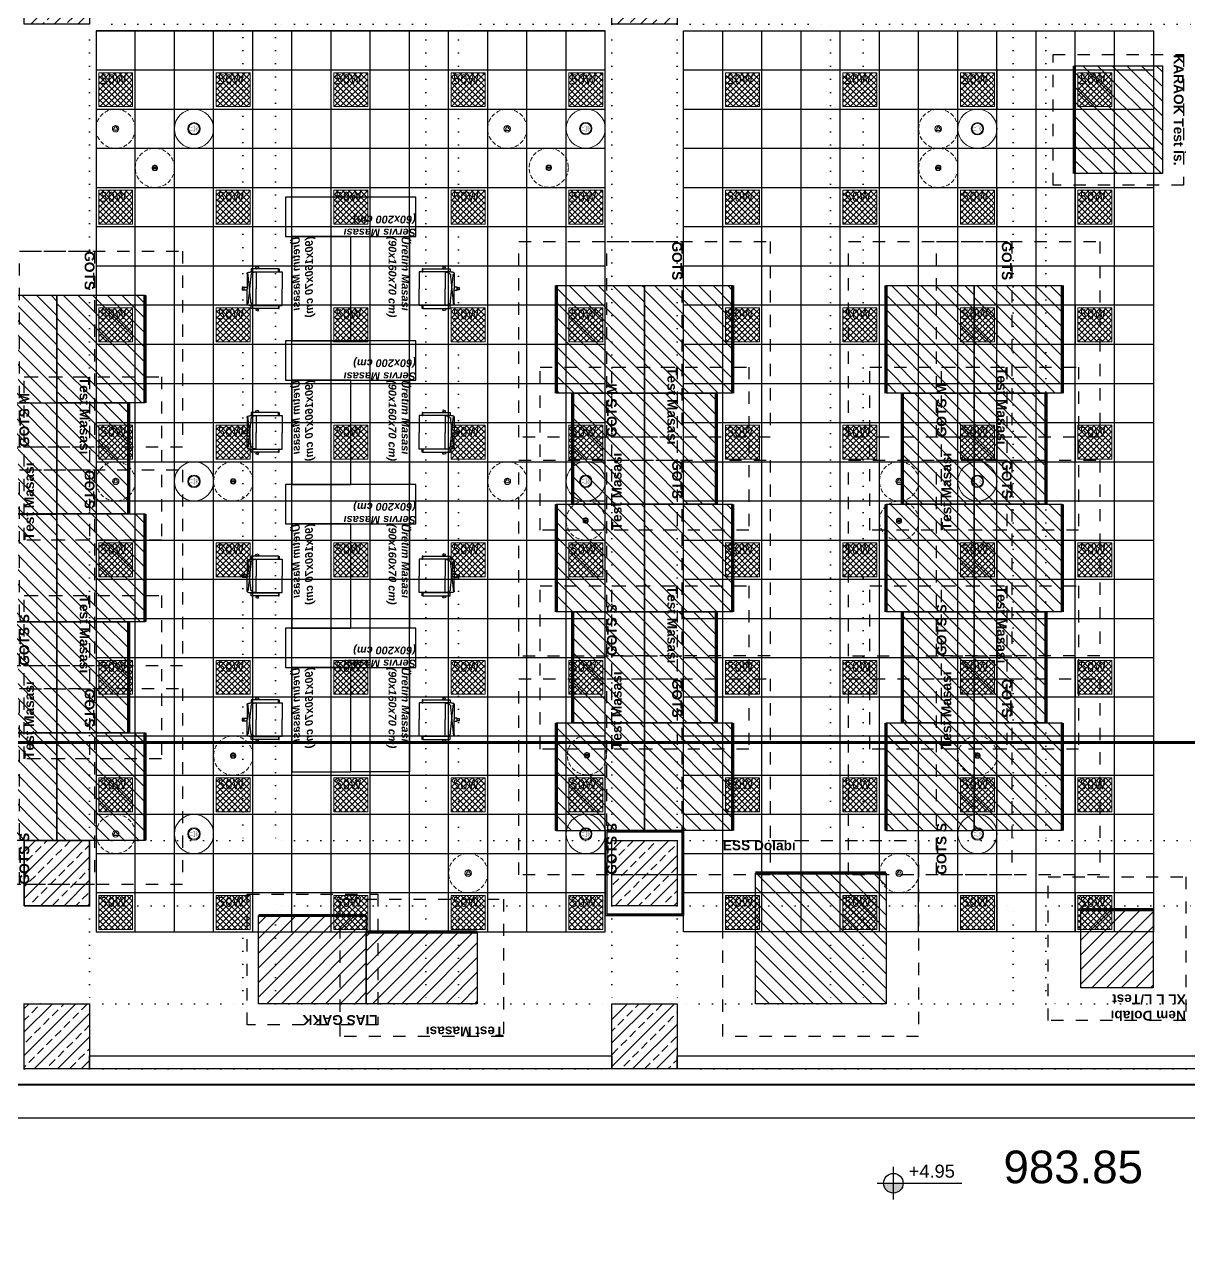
# Model space of a CAD drawing. Header units: centimetres. Extents: x 405564 to 502064, y 46284 to 60634.
# Drawn here: x 459350 to 461134, y 51576 to 53433 of the extents above; entities that cross this region are included whole.
import ezdxf
from ezdxf import colors
from ezdxf.entities.mleader import LeaderData, LeaderLine
from ezdxf.enums import TextEntityAlignment as Align
from ezdxf.math import Vec2, Vec3
from ezdxf.xclip import XClip

# ---------------------------------------------------------------- set-up
doc = ezdxf.new("R2010")
doc.units = ezdxf.units.CM
doc.header["$XCLIPFRAME"] = 0
for name, pattern in [('3+1_3b$0$DASHED', [0.25, 0.125, -0.125]), ('ACAD_ISO07W100', [3, 0, -3]), ('BORDER', [1.75, 0.5, -0.25, 0.5, -0.25, 0, -0.25]), ('DASHDOT', [25.4, 12.7, -6.35, 0, -6.35]), ('DOT', [0.25, 0, -0.25]), ('HIDDEN', [9.525, 6.35, -3.175])]:
    doc.linetypes.add(name, pattern=pattern)
doc.layers.get('0').update_dxf_attribs({"color": 8, "lineweight": 9})
for name, color, linetype, lineweight in [('---___EB_draft00_parselsiniri', 8, 'BORDER', 9), ('0-KRCN-AYDINLATMA-130426', 8, 'Continuous', 9), ('0-KRCN-MİMARİ-220526', 8, 'Continuous', 9), ('OL_Ic', 8, 'Continuous', 9)]:
    doc.layers.add(name, color=color, linetype=linetype, lineweight=lineweight)
for name, color, linetype in [('---___EB_draft03_cihazlar', 8, 'Continuous'), ('0-KRCN-ASMATAVAN-130426', 8, 'Continuous'), ('AS_DOS_TERAS_UST', 8, 'ACAD_ISO07W100'), ('AS_DUV', 8, 'Continuous'), ('AS_DUV_ALCIPAN_YANGINA-SUYA DAYANIMLI', 8, 'Continuous'), ('AS_DUV_CIMENTO ESASLI PANEL CEPHE KAPLAMASI', 8, 'Continuous'), ('AS_DUV_GAZBETON', 8, 'Continuous'), ('AS_PYZ_BINA', 8, 'Continuous'), ('AS_PYZ_YOL_ARAC', 8, 'Continuous'), ('AS_SMB_KOT', 8, 'Continuous'), ('AS_TA_BETONARME', 5, 'Continuous'), ('AS_TA_TARAMA', 8, 'Continuous'), ('AS_TEFR_MOB', 8, 'Continuous'), ('AS_YAZI', 8, 'Continuous')]:
    doc.layers.add(name, color=color, linetype=linetype)
doc.styles.add('2', font='arial.ttf', dxfattribs={"width": 0.9, "height": 200})
doc.styles.add('_yazı-50', font='arial.ttf')
doc.styles.add('Ince_ITL', font='swissli.ttf')
doc.styles.add('Kalin02', font='arialbd.ttf')
doc.styles.add('Normal_ITL', font='swissi.ttf')
doc.styles.add('TAHOMA', font='tahoma.ttf')
pattern_1 = [(225, (17560.68, -7819.299), (17.96051, -17.96051), []), (225, (17542.72, -7819.299), (17.96051, -17.96051), [12.7, -6.35])]

# ---------------------------------------------------------------- blocks, each defined once
blk = doc.blocks.new('ABB 6131-21-24-500')
at = {"layer": '0-KRCN-AYDINLATMA-130426'}
for p, q in [((-4, -1), (-4, 1)), ((3.2, 1), (-3.2, 1)), ((-3.2, -0.8), (-3.2, 0.8)), ((-1, 4), (1, 4)), ((-1, -0.9), (-1, 1)), ((-0.8, 3.2), (0.8, 3.2)), ((1, -0.9), (1, 1)), ((3.2, 0.8), (3.2, -0.8)), ((4, 1), (4, -1)), ((3.2, -0.9), (-3.2, -0.9)), ((1, -4), (-1, -4)), ((0.8, -3.2), (-0.8, -3.2))]:
    blk.add_line(p, q, dxfattribs=at)
at = {"layer": '0-KRCN-AYDINLATMA-130426', "linetype": 'HIDDEN'}
blk.add_circle((0, 0), 30, dxfattribs=at)
at = {"layer": '0-KRCN-AYDINLATMA-130426'}
for centre, radius in [((-0.5, 0), 0.0887), ((0, 0), 0.16), ((0.5, 0), 0.0887)]:
    blk.add_circle(centre, radius, dxfattribs=at)
for centre, radius, start, end in [((-1, 1), 3, 90, 180), ((-0.8, 0.8), 2.4, 90, 180), ((0.8, 0.8), 2.4, 0, 90), ((1, 1), 3, 0, 90), ((-1, -1), 3, 180, 270), ((-0.8, -0.8), 2.4, 180, 270), ((0.8, -0.8), 2.4, 270, 0), ((1, -1), 3, 270, 0)]:
    blk.add_arc(centre, radius, start, end, dxfattribs=at)
blk = doc.blocks.new('ABB 6131-31-24-500')
at = {"layer": '0-KRCN-AYDINLATMA-130426'}
for p, q in [((-4, -1), (-4, 1)), ((3.2, 1), (-3.2, 1)), ((-3.2, -0.8), (-3.2, 0.8)), ((-1, 4), (1, 4)), ((-1, -0.9), (-1, 1)), ((-0.8, 3.2), (0.8, 3.2)), ((1, -0.9), (1, 1)), ((3.2, 0.8), (3.2, -0.8)), ((4, 1), (4, -1)), ((3.2, -0.9), (-3.2, -0.9)), ((1, -4), (-1, -4)), ((0.8, -3.2), (-0.8, -3.2))]:
    blk.add_line(p, q, dxfattribs=at)
at = {"layer": '0-KRCN-AYDINLATMA-130426', "linetype": 'HIDDEN'}
blk.add_circle((0, 0), 30, dxfattribs=at)
at = {"layer": '0-KRCN-AYDINLATMA-130426'}
for centre, radius in [((-0.5, 0), 0.089), ((0, 0), 0.16), ((0.5, 0), 0.089)]:
    blk.add_circle(centre, radius, dxfattribs=at)
for centre, radius, start, end in [((-1, 1), 3.01, 90, 180), ((-0.8, 0.8), 2.41, 90, 180), ((0.8, 0.8), 2.41, 0, 90), ((1, 1), 3.01, 0, 90), ((-1, -1), 3.01, 180, 270), ((-0.8, -0.8), 2.41, 180, 270), ((0.8, -0.8), 2.41, 270, 0), ((1, -1), 3.01, 270, 0)]:
    blk.add_arc(centre, radius, start, end, dxfattribs=at)
blk = doc.blocks.new('AST-OD-KD')
at = {"layer": '0-KRCN-AYDINLATMA-130426'}
for p, q in [((0, 5), (-4.3, -2.5)), ((4.3, -2.5), (0, 5)), ((4.3, -2.5), (-4.3, -2.5))]:
    blk.add_line(p, q, dxfattribs=at)
at = {"layer": '0-KRCN-AYDINLATMA-130426', "linetype": 'HIDDEN'}
blk.add_circle((0, 0), 30, dxfattribs=at)
at = {"layer": '0-KRCN-AYDINLATMA-130426'}
blk.add_circle((0, 0), 5, dxfattribs=at)
at = {"layer": '0-KRCN-AYDINLATMA-130426', "style": '2'}
blk.add_text('D', height=3.36, dxfattribs=at).set_placement((0, 0), align=Align.MIDDLE_CENTER)
blk = doc.blocks.new('ASMA TAVA TİPİ HOPARLÖR')
at = {"layer": '0-KRCN-AYDINLATMA-130426', "const_width": 0.317}
blk.add_lwpolyline([(0.3, -4.4, 0.598176), (1.3, -3.9), (1.3, 3.9, 0.598176), (0.3, 4.4), (-2.7, 2.4, -0.147433), (-3, 2.3), (-5.1, 2.3, 0.414214), (-5.7, 1.7), (-5.7, -1.7, 0.414214), (-5.1, -2.3), (-3, -2.3, -0.147433), (-2.7, -2.4)], format="xyb", close=True, dxfattribs=at)
for points in [[(2.4, 1.3, -0.601398), (2.4, -1.3)], [(2.8, 2.5, -0.658812), (2.8, -2.5)], [(3.2, 3.7, -0.680488), (3.2, -3.7)]]:
    blk.add_lwpolyline(points, format="xyb", dxfattribs=at)
at = {"layer": '0-KRCN-AYDINLATMA-130426'}
blk.add_circle((0, 0), 30, dxfattribs=at)
at = {"layer": '0-KRCN-AYDINLATMA-130426', "ltscale": 0.1}
for radius in [9.5, 8.23]:
    blk.add_circle((0, 0), radius, dxfattribs=at)
blk = doc.blocks.new('50W 60x60 cm  SIVA ALTI LED ARMATÜR')
at = {"layer": '0-KRCN-AYDINLATMA-130426'}
h = blk.add_hatch(dxfattribs=at)
h.set_pattern_fill('ANSI37', color=256, scale=0.2)
h.paths.add_polyline_path([(-2.6, 2.59), (2.6, 2.59), (2.6, -2.61), (-2.6, -2.61)])
for points in [[(-3, 2.99), (3, 2.99), (3, -3.01), (-3, -3.01)], [(-2.6, 2.59), (2.6, 2.59), (2.6, -2.61), (-2.6, -2.61)]]:
    blk.add_lwpolyline(points, close=True, dxfattribs=at)
at = {"layer": '0-KRCN-AYDINLATMA-130426', "insert": (-2.35, 2.34), "char_height": 1.5, "attachment_point": 1, "style": 'TAHOMA'}
blk.add_mtext_dynamic_manual_height_columns('{\\fTahoma|b0|i0|c162|p34;50W}', width=1.5, gutter_width=1.25, heights=[0], dxfattribs=at)
blk = doc.blocks.new('G$C27E741DA')
at = {"layer": '0-KRCN-AYDINLATMA-130426', "xscale": 10, "yscale": 10, "zscale": 10}
for p in [(21425.7, 6198.5), (21605.7, 6198.5), (21785.7, 6198.5), (21965.7, 6198.5), (22145.7, 6198.5), (22385.7, 6198.5), (22565.7, 6198.5), (22745.7, 6198.5), (22925.7, 6198.5), (21425.7, 6018.5), (21605.7, 6018.5), (21785.7, 6018.5), (21965.7, 6018.5), (22145.7, 6018.5), (22385.7, 6018.5), (22565.7, 6018.5), (22745.7, 6018.5), (22925.7, 6018.5), (21425.7, 5838.5), (21605.7, 5838.5), (21785.7, 5838.5), (21965.7, 5838.5), (22145.7, 5838.5), (22385.7, 5838.5), (22565.7, 5838.5), (22745.7, 5838.5), (22925.7, 5838.5), (21425.7, 5658.5), (21605.7, 5658.5), (21785.7, 5658.5), (21965.7, 5658.5), (22145.7, 5658.5), (22385.7, 5658.5), (22565.7, 5658.5), (22745.7, 5658.5), (22925.7, 5658.5), (21425.7, 5478.5), (21605.7, 5478.5), (21785.7, 5478.5), (21965.7, 5478.5), (22145.7, 5478.5), (22385.7, 5478.5), (22565.7, 5478.5), (22745.7, 5478.5), (22925.7, 5478.5), (21425.7, 5298.5), (21605.7, 5298.5), (21785.7, 5298.5), (21965.7, 5298.5), (22145.7, 5298.5), (22385.7, 5298.5), (22565.7, 5298.5), (22745.7, 5298.5), (22925.7, 5298.5), (21425.7, 5118.5), (21605.7, 5118.5), (21785.7, 5118.5), (21965.7, 5118.5), (22145.7, 5118.5), (22385.7, 5118.5), (22565.7, 5118.5), (22745.7, 5118.5), (22925.7, 5118.5), (21425.7, 4938.5), (21605.7, 4938.5), (21785.7, 4938.5), (21965.7, 4938.5), (22145.7, 4938.5), (22385.7, 4938.5), (22565.7, 4938.5), (22745.7, 4938.5), (22925.7, 4938.5)]:
    blk.add_blockref('50W 60x60 cm  SIVA ALTI LED ARMATÜR', p, dxfattribs=at)
at = {"layer": '0-KRCN-AYDINLATMA-130426'}
for name, p in [('AST-OD-KD', (21425.6, 6138.6)), ('ASMA TAVA TİPİ HOPARLÖR', (21545.7, 6138.5)), ('AST-OD-KD', (22025.5, 6138.5)), ('ASMA TAVA TİPİ HOPARLÖR', (22145.7, 6138.8)), ('AST-OD-KD', (22685.7, 6138.5)), ('ASMA TAVA TİPİ HOPARLÖR', (22745.7, 6138.5)), ('ABB 6131-31-24-500', (21485.7, 6078.5)), ('ABB 6131-31-24-500', (22089.1, 6078.8)), ('ABB 6131-31-24-500', (22685.7, 6078.5)), ('AST-OD-KD', (21425.7, 5598.5)), ('ASMA TAVA TİPİ HOPARLÖR', (21545.7, 5598.5)), ('ABB 6131-21-24-500', (21605.7, 5598.5)), ('AST-OD-KD', (22025.7, 5598.5)), ('ASMA TAVA TİPİ HOPARLÖR', (22145.7, 5598.5)), ('AST-OD-KD', (22625.7, 5598.5)), ('ASMA TAVA TİPİ HOPARLÖR', (22745.7, 5598.5)), ('ABB 6131-21-24-500', (22145.7, 5538.5)), ('ABB 6131-21-24-500', (22625.6, 5538.1)), ('ABB 6131-21-24-500', (21605.7, 5178.5)), ('ABB 6131-21-24-500', (22147.5, 5179.1)), ('ABB 6131-21-24-500', (22745.7, 5178.5)), ('AST-OD-KD', (21425.7, 5058.5)), ('ASMA TAVA TİPİ HOPARLÖR', (21545.7, 5058.5)), ('ASMA TAVA TİPİ HOPARLÖR', (22145.7, 5058.5)), ('ASMA TAVA TİPİ HOPARLÖR', (22745.7, 5058.5)), ('AST-OD-KD', (21965.7, 4998.5)), ('AST-OD-KD', (22625.7, 4998.5))]:
    blk.add_blockref(name, p, dxfattribs=at)
blk = doc.blocks.new('KARAOKTESTİS.')
at = {"layer": '---___EB_draft03_cihazlar'}
h = blk.add_hatch(dxfattribs=at)
h.set_pattern_fill('ANSI31', color=1, scale=5)
h.set_pattern_definition([(45, (1710.142, 0), (-11.22532015, 11.22532015), [])])
h.paths.add_polyline_path([(276530.4, -40891), (276695.4, -40891), (276695.4, -41026), (276530.4, -41026)])
at = {"layer": '---___EB_draft03_cihazlar', "color": 1, "linetype": '3+1_3b$0$DASHED', "ltscale": 150}
blk.add_lwpolyline([(276512.9, -40858.5), (276712.9, -40858.5), (276712.9, -41058.5), (276512.9, -41058.5), (276512.9, -40858.5)], dxfattribs=at)
at = {"layer": '---___EB_draft03_cihazlar', "color": 1}
blk.add_lwpolyline([(276530.4, -40891), (276695.4, -40891), (276695.4, -41026), (276530.4, -41026), (276530.4, -40891)], dxfattribs=at)
at = {"layer": '---___EB_draft03_cihazlar', "color": 1, "const_width": 5}
blk.add_lwpolyline([(276530.4, -41026), (276695.4, -41026)], dxfattribs=at)
at = {"layer": '---___EB_draft03_cihazlar', "insert": (276512.9, -40858.5), "char_height": 15, "attachment_point": 1, "style": 'Kalin02'}
blk.add_mtext_dynamic_manual_height_columns('KARAOK Test İs.', width=590.732, gutter_width=750, heights=[137.1], dxfattribs=at)
blk = doc.blocks.new('LIASGAKK')
at = {"layer": '---___EB_draft03_cihazlar'}
h = blk.add_hatch(dxfattribs=at)
h.set_pattern_fill('ANSI31', color=1, scale=5)
h.set_pattern_definition([(45, (902.82, 0), (-11.22532015, 11.22532015), [])])
h.paths.add_polyline_path([(275723, -40891), (275888, -40891), (275888, -41026), (275723, -41026)])
at = {"layer": '---___EB_draft03_cihazlar', "color": 1, "linetype": '3+1_3b$0$DASHED', "ltscale": 150}
blk.add_lwpolyline([(275705.5, -40858.5), (275905.5, -40858.5), (275905.5, -41058.5), (275705.5, -41058.5), (275705.5, -40858.5)], dxfattribs=at)
at = {"layer": '---___EB_draft03_cihazlar', "color": 1}
blk.add_lwpolyline([(275723, -40891), (275888, -40891), (275888, -41026), (275723, -41026), (275723, -40891)], dxfattribs=at)
at = {"layer": '---___EB_draft03_cihazlar', "color": 1, "const_width": 5}
blk.add_lwpolyline([(275723, -41026), (275888, -41026)], dxfattribs=at)
at = {"layer": '---___EB_draft03_cihazlar', "insert": (275705.5, -40858.5), "char_height": 15, "attachment_point": 1, "style": 'Kalin02'}
blk.add_mtext_dynamic_manual_height_columns('LIAS GAKK', width=590.732, gutter_width=750, heights=[137.1], dxfattribs=at)
blk = doc.blocks.new('Nem dolabı XL L L_Test')
at = {"layer": '---___EB_draft03_cihazlar'}
h = blk.add_hatch(dxfattribs=at)
h.set_pattern_fill('ANSI31', color=1, scale=5)
h.paths.add_polyline_path([(274824.2, -41340.1), (274935.2, -41340.1), (274935.2, -41460.1), (274824.2, -41460.1)])
at = {"layer": '---___EB_draft03_cihazlar', "color": 1, "linetype": '3+1_3b$0$DASHED', "ltscale": 150}
blk.add_lwpolyline([(274774.2, -41290.1), (274985.2, -41290.1), (274985.2, -41510.1), (274774.2, -41510.1), (274774.2, -41290.1)], dxfattribs=at)
at = {"layer": '---___EB_draft03_cihazlar', "color": 1}
blk.add_lwpolyline([(274824.2, -41340.1), (274935.2, -41340.1), (274935.2, -41460.1), (274824.2, -41460.1), (274824.2, -41340.1)], dxfattribs=at)
at = {"layer": '---___EB_draft03_cihazlar', "color": 1, "const_width": 5}
blk.add_lwpolyline([(274824.2, -41460.1), (274935.2, -41460.1)], dxfattribs=at)
at = {"layer": '---___EB_draft03_cihazlar', "insert": (274774.2, -41290.1), "char_height": 15, "attachment_point": 1, "style": 'Kalin02'}
blk.add_mtext_dynamic_manual_height_columns('Nem Dolabı \\PXL L L/Test', width=590.732, gutter_width=750, heights=[137.1], dxfattribs=at)
blk = doc.blocks.new('testmasası')
at = {"layer": '---___EB_draft03_cihazlar'}
h = blk.add_hatch(dxfattribs=at)
h.set_pattern_fill('ANSI31', color=1, scale=5)
h.paths.add_polyline_path([(276660.7, -41580.2), (276660.7, -41470.2), (276830.7, -41470.2), (276830.7, -41580.2)])
at = {"layer": '---___EB_draft03_cihazlar', "color": 1, "linetype": '3+1_3b$0$DASHED', "ltscale": 150}
blk.add_lwpolyline([(276620.7, -41420.2), (276870.7, -41420.2), (276870.7, -41630.2), (276620.7, -41630.2), (276620.7, -41420.2)], dxfattribs=at)
at = {"layer": '---___EB_draft03_cihazlar', "color": 1}
blk.add_lwpolyline([(276660.7, -41580.2), (276660.7, -41470.2), (276830.7, -41470.2), (276830.7, -41580.2), (276660.7, -41580.2)], dxfattribs=at)
at = {"layer": '---___EB_draft03_cihazlar', "color": 1, "const_width": 5}
blk.add_lwpolyline([(276660.7, -41580.2), (276830.7, -41580.2)], dxfattribs=at)
at = {"layer": '---___EB_draft03_cihazlar', "insert": (276620.7, -41420.2), "char_height": 15, "attachment_point": 1, "style": 'Kalin02'}
blk.add_mtext_dynamic_manual_height_columns('Test Masası', width=590.732, gutter_width=750, heights=[137.1], dxfattribs=at)
blk = doc.blocks.new('GOTS S')
at = {"layer": '---___EB_draft03_cihazlar'}
h = blk.add_hatch(dxfattribs=at)
h.set_pattern_fill('ANSI31', color=1, scale=5)
h.set_pattern_definition([(45, (2191.26, 0), (-11.22532015, 11.22532015), [])])
h.paths.add_polyline_path([(277011.5, -40891), (277176.5, -40891), (277176.5, -41026), (277011.5, -41026)])
at = {"layer": '---___EB_draft03_cihazlar', "color": 1, "linetype": '3+1_3b$0$DASHED', "ltscale": 150}
blk.add_lwpolyline([(276944, -40833.5), (277244, -40833.5), (277244, -41083.5), (276944, -41083.5), (276944, -40833.5)], dxfattribs=at)
at = {"layer": '---___EB_draft03_cihazlar', "color": 1}
blk.add_lwpolyline([(277011.5, -40891), (277176.5, -40891), (277176.5, -41026), (277011.5, -41026), (277011.5, -40891)], dxfattribs=at)
at = {"layer": '---___EB_draft03_cihazlar', "color": 1, "const_width": 5}
blk.add_lwpolyline([(277011.5, -41026), (277176.5, -41026)], dxfattribs=at)
at = {"layer": '---___EB_draft03_cihazlar', "insert": (276944, -40833.5), "char_height": 15, "attachment_point": 1, "style": 'Kalin02'}
blk.add_mtext_dynamic_manual_height_columns('GOTS S', width=590.732, gutter_width=750, heights=[137.1], dxfattribs=at)
blk = doc.blocks.new('GOTS_')
at = {"layer": '---___EB_draft03_cihazlar'}
h = blk.add_hatch(dxfattribs=at)
h.set_pattern_fill('ANSI31', color=1, scale=5)
h.set_pattern_definition([(45, (2609.235, 0), (-11.22532015, 11.22532015), [])])
h.paths.add_polyline_path([(277429.5, -40891), (277594.5, -40891), (277594.5, -41026), (277429.5, -41026)])
at = {"layer": '---___EB_draft03_cihazlar', "color": 1, "linetype": '3+1_3b$0$DASHED', "ltscale": 150}
blk.add_lwpolyline([(277362, -40833.5), (277662, -40833.5), (277662, -41083.5), (277362, -41083.5), (277362, -40833.5)], dxfattribs=at)
at = {"layer": '---___EB_draft03_cihazlar', "color": 1}
blk.add_lwpolyline([(277429.5, -40891), (277594.5, -40891), (277594.5, -41026), (277429.5, -41026), (277429.5, -40891)], dxfattribs=at)
at = {"layer": '---___EB_draft03_cihazlar', "color": 1, "const_width": 5}
blk.add_lwpolyline([(277429.5, -41026), (277594.5, -41026)], dxfattribs=at)
at = {"layer": '---___EB_draft03_cihazlar', "insert": (277362, -40833.5), "char_height": 15, "attachment_point": 1, "style": 'Kalin02'}
blk.add_mtext_dynamic_manual_height_columns('GOTS', width=590.732, gutter_width=750, heights=[137.1], dxfattribs=at)
blk = doc.blocks.new('GOTS M')
at = {"layer": '---___EB_draft03_cihazlar'}
h = blk.add_hatch(dxfattribs=at)
h.set_pattern_fill('ANSI31', color=1, scale=5)
h.set_pattern_definition([(45, (2977.11, 0), (-11.22532015, 11.22532015), [])])
h.paths.add_polyline_path([(277797.3, -40891), (277962.3, -40891), (277962.3, -41026), (277797.3, -41026)])
at = {"layer": '---___EB_draft03_cihazlar', "color": 1, "linetype": '3+1_3b$0$DASHED', "ltscale": 150}
blk.add_lwpolyline([(277729.8, -40833.5), (278029.8, -40833.5), (278029.8, -41083.5), (277729.8, -41083.5), (277729.8, -40833.5)], dxfattribs=at)
at = {"layer": '---___EB_draft03_cihazlar', "color": 1}
blk.add_lwpolyline([(277797.3, -40891), (277962.3, -40891), (277962.3, -41026), (277797.3, -41026), (277797.3, -40891)], dxfattribs=at)
at = {"layer": '---___EB_draft03_cihazlar', "color": 1, "const_width": 5}
blk.add_lwpolyline([(277797.3, -41026), (277962.3, -41026)], dxfattribs=at)
at = {"layer": '---___EB_draft03_cihazlar', "insert": (277729.8, -40833.5), "char_height": 15, "attachment_point": 1, "style": 'Kalin02'}
blk.add_mtext_dynamic_manual_height_columns('GOTS M', width=590.732, gutter_width=750, heights=[137.1], dxfattribs=at)
blk = doc.blocks.new('sandalye_')
at = {"layer": 'AS_TEFR_MOB', "linetype": 'ByBlock', "ltscale": 25}
for points in [[(260007.8, -40559.4), (260002.8, -40559.4), (260002.8, -40517.4), (260007.8, -40517.4)], [(260059, -40559.4), (260063.9, -40559.4), (260063.9, -40517.4), (260059, -40517.4)]]:
    blk.add_lwpolyline(points, close=True, dxfattribs=at)
for points in [[(260033.4, -40514.8, -0.048176), (260031.6, -40514.8, -0.000623), (260029.1, -40514.6, -0.003131), (260022.4, -40513.8, 0.007334), (260011.4, -40512.7, -0.309457), (260010.5, -40511.9, 0.002444), (260010.4, -40511.5, 0.476314), (260010.2, -40511.4, 0.375136), (260009, -40511.6, 0.082453), (260008.7, -40512.2, 0.046929), (260008.2, -40513.8, 0.002381), (260007.9, -40515.3, 0.007794), (260007.8, -40516.4), (260007.8, -40524.5, -0.011445), (260008.4, -40521.5, -0.082784), (260009.2, -40519.5, -0.150147), (260010.3, -40518.5, 0.242317), (260010.4, -40518.4, -0.036292), (260010.5, -40518, -0.114957), (260010.8, -40517.6, -0.16132), (260011.4, -40517.2, -0.020506), (260013.9, -40517, 0.024793), (260022.4, -40516.1, -0.030903), (260033.4, -40515.1, -1.030607)], [(260033.4, -40514.8, 0.048176), (260035.1, -40514.8, 0.000623), (260037.6, -40514.6, 0.003131), (260044.3, -40513.8, -0.007334), (260055.3, -40512.7, 0.309457), (260056.2, -40511.9, -0.002444), (260056.3, -40511.5, -0.476314), (260056.5, -40511.4, -0.375136), (260057.7, -40511.6, -0.082453), (260058, -40512.2, -0.046929), (260058.5, -40513.8, -0.002381), (260058.8, -40515.3, -0.007794), (260058.9, -40516.4), (260058.9, -40524.5, 0.011445), (260058.4, -40521.5, 0.082784), (260057.6, -40519.5, 0.150147), (260056.4, -40518.5, -0.242317), (260056.3, -40518.4, 0.036292), (260056.2, -40518, 0.114957), (260055.9, -40517.6, 0.16132), (260055.3, -40517.2, 0.020506), (260052.8, -40517, -0.024793), (260044.3, -40516.1, 0.030903), (260033.4, -40515.1, 1.030607)]]:
    blk.add_lwpolyline(points, format="xyb", dxfattribs=at)
for points in [[(260009.7, -40511.3), (260033.4, -40511.3)], [(260035.8, -40511.3), (260035.8, -40506.8), (260030.9, -40506.8), (260030.9, -40511.3)], [(260031.5, -40506.8), (260031.5, -40503.8), (260035.3, -40503.8), (260035.3, -40506.8)], [(260057, -40511.3), (260033.4, -40511.3)], [(260002.8, -40525.2), (260000.6, -40524.5), (259999.4, -40528.1), (260002.8, -40529.2)], [(260002.7, -40525.2), (260001.5, -40528.8)], [(260002.8, -40525.4), (260001.7, -40528.8)], [(260007.8, -40524.5), (260007.8, -40564.9), (260033.4, -40564.9)], [(260007.8, -40525.2), (260033.4, -40525.2)], [(260058.9, -40524.5), (260058.9, -40564.9), (260033.4, -40564.9)], [(260058.9, -40525.2), (260033.4, -40525.2)], [(260063.9, -40525.2), (260066.1, -40524.5), (260067.3, -40528.1), (260063.9, -40529.2)], [(260063.9, -40525.4), (260065.1, -40528.8)], [(260064.1, -40525.2), (260065.2, -40528.8)], [(260002.8, -40559.4), (260002.8, -40560.4), (260007.8, -40560.4), (260007.8, -40559.4)], [(260063.9, -40559.4), (260063.9, -40560.4), (260059, -40560.4), (260059, -40559.4)]]:
    blk.add_lwpolyline(points, dxfattribs=at)
blk = doc.blocks.new('Üretim Masası')
at = {"layer": 'AS_TEFR_MOB', "ltscale": 200}
blk.add_lwpolyline([(277436.4, -40309.1), (277596.4, -40309.1), (277596.4, -40399.1), (277436.4, -40399.1), (277436.4, -40309.1)], dxfattribs=at)
at = {"layer": 'AS_TEFR_MOB', "color": 1}
blk.add_blockref('sandalye_', (17483, 270.8), dxfattribs=at)
at = {"layer": 'AS_TEFR_MOB', "ltscale": 200, "insert": (277436.4, -40309.1), "char_height": 12, "attachment_point": 1, "style": 'Kalin02'}
blk.add_mtext_dynamic_manual_height_columns('{\\fSwis721 BT|b1|i1|c162|p34;Üretim Masası\\P(90x160x70 cm)}', width=590.732, gutter_width=750, heights=[137.1], dxfattribs=at)
blk = doc.blocks.new('servis masası60x200')
at = {"layer": 'AS_TEFR_MOB', "ltscale": 200}
blk.add_lwpolyline([(278099.5, -39156.7), (278299.5, -39156.7), (278299.5, -39096.7), (278099.5, -39096.7)], close=True, dxfattribs=at)
at = {"layer": 'AS_TEFR_MOB', "ltscale": 200, "insert": (278099.5, -39096.7), "char_height": 12, "attachment_point": 1, "style": 'Kalin02'}
blk.add_mtext_dynamic_manual_height_columns('{\\fSwis721 BT|b1|i1|c162|p34;Servis Masası\\P(60x200 cm)}', width=590.732, gutter_width=750, heights=[137.1], dxfattribs=at)
blk = doc.blocks.new('OPK-site-surrounding-R01')
at = {"layer": '---___EB_draft00_parselsiniri', "linetype": 'DASHDOT', "ltscale": 5, "const_width": 5, "flags": 128}
blk.add_lwpolyline([(-303.7, 52.5), (22545.3, 391.1), (23723.4, -711), (24047.6, -4450), (-299.9, -4450)], close=True, dxfattribs=at)
at = {"layer": 'AS_PYZ_YOL_ARAC'}
blk.add_lwpolyline([(22800, -3450), (22800, 430.1, 0.418558), (21785.2, 1430), (18554.6, 1382.1, 0.087007), (17706.4, 1220.4), (16627.8, 812, -0.090739), (15742.5, 650), (12082.5, 650, -0.076048), (11335, 764.3), (10161.2, 1132.1, 0.079773), (9376.7, 1246.2), (245.2, 1110.9, 0.409882), (-740, 111), (-740, -5306.6, 0.532608), (-326.8, -5584.4), (765.6, -5139.5, -0.096996), (1350.2, -5025), (22550, -5025, 0.414214), (22800, -4775), (22800, -3450)], format="xyb", dxfattribs=at)
blk = doc.blocks.new('kot01')
at = {"layer": 'AS_SMB_KOT'}
h = blk.add_hatch(color=8, dxfattribs=at)
edge = h.paths.add_edge_path()
edge.add_arc((0, 0), 0.3, 180, 360)
edge.add_line((0.3, 0), (-0.3, 0))
for p, q in [((0, -0.5), (0, 0.5)), ((-0.5, 0), (2.1, 0))]:
    blk.add_line(p, q, dxfattribs=at)
blk.add_circle((0, 0), 0.3, dxfattribs=at)
at = {"layer": 'AS_SMB_KOT', "style": '_yazı-50'}
for tag, p in [('INCE', (0.434, 0.1)), ('KABA', (0.434, -0.5))]:
    blk.add_attdef(tag, p, '', height=0.4, dxfattribs=at)
blk = doc.blocks.new('A$Ca63a641c')
at = {"layer": 'AS_PYZ_BINA'}
ml = blk.add_multileader_mtext('Standard', dxfattribs=at)
ml.set_content('EST boyalı panel çit ve panel çit kapı (AS 51.101)', color=256, style='Normal_ITL')
ml.set_leader_properties()
ml.build(insert=Vec2(0, 0))
ml.multileader.update_dxf_attribs({"dogleg_length": 0.379, "arrow_head_size": 17, "scale": 75})
ctx = ml.context
ctx.base_point, ctx.scale, ctx.char_height, ctx.arrow_head_size, ctx.landing_gap_size, ctx.plane_origin = Vec3(140.5, 464.3), 75, 20, 17, 14.2, Vec3(92.5, 620.1)
notes = []
notes.append((ctx, [(0, (1, 1, 0), (112.1, 464.3), (1, 0), 28.4, [(0, [(68.5, 410)], 0, [])])]))
ctx.mtext.insert, ctx.mtext.width, ctx.mtext.flow_direction = Vec3(154.7, 477.5), 604.563, 5
ml = blk.add_multileader_mtext('Standard', dxfattribs=at)
ml.set_content('{\\fSwis721 BT|b0|i0|c162|p34;Dilatasyon}', color=256, style='Normal_ITL')
ml.set_leader_properties()
ml.build(insert=Vec2(0, 0))
ml.multileader.update_dxf_attribs({"dogleg_length": 0.379, "arrow_head_size": 17, "scale": 75})
ctx = ml.context
ctx.base_point, ctx.scale, ctx.char_height, ctx.arrow_head_size, ctx.landing_gap_size, ctx.plane_origin = Vec3(461.2, 304.8), 75, 20, 17, 14.2, Vec3(548.8, 339.1)
notes.append((ctx, [(0, (1, 1, 0), (432.8, 304.8), (1, 0), 28.4, [(0, [(411.5, 361.3)], 0, [])])]))
ctx.mtext.insert, ctx.mtext.width, ctx.mtext.flow_direction = Vec3(475.4, 317.8), 129.38, 5
for ctx, leaders in notes:
    for number, flags, end, landing, length, lines in leaders:
        leader = LeaderData()
        leader.index, (leader.has_last_leader_line, leader.has_dogleg_vector, leader.attachment_direction) = number, flags
        leader.last_leader_point, leader.dogleg_vector, leader.dogleg_length = Vec3(end), Vec3(landing), length
        for number, points, colour, breaks in lines:
            line = LeaderLine()
            line.index, line.vertices, line.color, line.breaks = number, Vec3.list(points), colors.encode_raw_color(colour), breaks
            leader.lines.append(line)
        ctx.leaders.append(leader)
blk = doc.blocks.new('A$C85dec720')
at = {"layer": 'OL_Ic'}
blk.add_blockref('A$Ca63a641c', (5315.08, 5344.25, 28.4), dxfattribs=at)
blk = doc.blocks.new('A$C6A10300A')
at = {"layer": '---___EB_draft03_cihazlar'}
h = blk.add_hatch(dxfattribs=at)
h.set_pattern_fill('ANSI31', color=256, scale=5, angle=270)
h.set_pattern_definition([(315, (61265.667, 270228.384), (11.22532015, 11.22532015), [])])
h.paths.add_polyline_path([(22605.68, -8501.45), (22605.68, -8701.45), (22405.68, -8701.45), (22405.68, -8501.45)])
at = {"layer": 'AS_TA_TARAMA'}
h = blk.add_hatch(dxfattribs=at)
h.set_pattern_fill('ANSI33', color=256, scale=4, angle=180)
h.set_pattern_definition(pattern_1)
h.paths.add_polyline_path([(21285.68, -7101.45), (21385.68, -7101.45), (21385.68, -7201.45), (21285.68, -7201.45)], flags=17)
h = blk.add_hatch(dxfattribs=at)
h.set_pattern_fill('ANSI33', color=256, scale=4, angle=180)
h.set_pattern_definition(pattern_1)
h.paths.add_polyline_path([(22185.68, -7101.45), (22285.68, -7101.45), (22285.68, -7201.45), (22185.68, -7201.45)], flags=17)
h = blk.add_hatch(dxfattribs=at)
h.set_pattern_fill('ANSI33', color=256, scale=4, angle=180)
h.set_pattern_definition(pattern_1)
h.paths.add_polyline_path([(21285.68, -8451.45), (21385.68, -8451.45), (21385.68, -8551.45), (21285.68, -8551.45)], flags=17)
h = blk.add_hatch(dxfattribs=at)
h.set_pattern_fill('ANSI33', color=256, scale=4, angle=180)
h.set_pattern_definition(pattern_1)
h.paths.add_polyline_path([(22185.68, -8451.45), (22285.68, -8451.45), (22285.68, -8551.45), (22185.68, -8551.45)], flags=17)
h = blk.add_hatch(dxfattribs=at)
h.set_pattern_fill('ANSI33', color=256, scale=4, angle=180)
h.set_pattern_definition([(225, (14313.18, -8756.454), (17.96051, -17.96051), []), (225, (14295.22, -8756.454), (17.96051, -17.96051), [12.7, -6.35])])
h.paths.add_polyline_path([(21285.68, -8701.45), (21385.68, -8701.45), (21385.68, -8801.45), (21285.68, -8801.45)])
h = blk.add_hatch(dxfattribs=at)
h.set_pattern_fill('ANSI33', color=256, scale=4, angle=180)
h.set_pattern_definition([(225, (-115236.053, 63695.445), (17.9605122, -17.9605122), []), (225, (-115254.013, 63695.445), (17.9605122, -17.9605122), [12.7, -6.35])])
h.paths.add_polyline_path([(22185.68, -8701.45), (22285.68, -8701.45), (22285.68, -8801.45), (22185.68, -8801.45)])
at = {"layer": '---___EB_draft03_cihazlar', "linetype": '3+1_3b$0$DASHED', "ltscale": 150}
blk.add_lwpolyline([(22655.68, -8451.45), (22655.68, -8751.45), (22355.68, -8751.45), (22355.68, -8451.45), (22655.68, -8451.45)], dxfattribs=at)
at = {"layer": '---___EB_draft03_cihazlar', "const_width": 5}
blk.add_lwpolyline([(22605.68, -8501.45), (22405.68, -8501.45)], dxfattribs=at)
at = {"layer": '---___EB_draft03_cihazlar'}
blk.add_lwpolyline([(22605.68, -8501.45), (22605.68, -8701.45), (22405.68, -8701.45), (22405.68, -8501.45), (22605.68, -8501.45)], dxfattribs=at)
at = {"layer": 'AS_DOS_TERAS_UST', "linetype": 'DOT', "ltscale": 80}
for p, q in [((21620.68, -7201.45), (21385.68, -7201.45)), ((21385.68, -8451.45), (21385.68, -7201.45)), ((21620.68, -7201.45), (21620.68, -8451.45)), ((21900.68, -7201.45), (21670.68, -7201.45)), ((21670.68, -7201.45), (21670.68, -8451.45)), ((21900.68, -8451.45), (21900.68, -7201.45)), ((21950.68, -8451.45), (21950.68, -7201.45)), ((22185.68, -7201.45), (21950.68, -7201.45)), ((22185.68, -8451.45), (22185.68, -7201.45)), ((22285.68, -7201.45), (22520.68, -7201.45)), ((22285.68, -8451.45), (22285.68, -7201.45)), ((22520.68, -8451.45), (22520.68, -7201.45)), ((22570.68, -8451.45), (22570.68, -7201.45)), ((22570.68, -7201.45), (22800.68, -7201.45)), ((22800.68, -7201.45), (22800.68, -8451.45)), ((22850.68, -7201.45), (23085.68, -7201.45)), ((22850.68, -7201.45), (22850.68, -8451.45)), ((21620.68, -8451.45), (21385.68, -8451.45)), ((21900.68, -8451.45), (21670.68, -8451.45)), ((22185.68, -8451.45), (21950.68, -8451.45)), ((22285.68, -8451.45), (22520.68, -8451.45)), ((22570.68, -8451.45), (22800.68, -8451.45)), ((22850.68, -8451.45), (23085.68, -8451.45)), ((21620.68, -8551.45), (21385.68, -8551.45)), ((21385.68, -8551.45), (21385.68, -8701.45)), ((21620.68, -8701.45), (21620.68, -8551.45)), ((21670.68, -8701.45), (21670.68, -8551.45)), ((21900.68, -8551.45), (21670.68, -8551.45)), ((21900.68, -8551.45), (21900.68, -8701.45)), ((21950.68, -8551.45), (21950.68, -8701.45)), ((22185.68, -8551.45), (21950.68, -8551.45)), ((22185.68, -8551.45), (22185.68, -8701.45)), ((22285.68, -8551.45), (22520.68, -8551.45)), ((22285.68, -8551.45), (22285.68, -8701.45)), ((22520.68, -8551.45), (22520.68, -8701.45)), ((22570.68, -8551.45), (22570.68, -8701.45)), ((22570.68, -8551.45), (22800.68, -8551.45)), ((22800.68, -8701.45), (22800.68, -8551.45)), ((22850.68, -8701.45), (22850.68, -8551.45)), ((22850.68, -8551.45), (23085.68, -8551.45)), ((21285.68, -8701.45), (21050.68, -8701.45)), ((21385.68, -8701.45), (21620.68, -8701.45)), ((21670.68, -8701.45), (21900.68, -8701.45)), ((21950.68, -8701.45), (22185.68, -8701.45)), ((22520.68, -8701.45), (22285.68, -8701.45)), ((22800.68, -8701.45), (22570.68, -8701.45)), ((23085.68, -8701.45), (22850.68, -8701.45)), ((21285.68, -8801.45), (20485.68, -8801.45)), ((21385.68, -8801.45), (22185.68, -8801.45)), ((23085.68, -8801.45), (22285.68, -8801.45))]:
    blk.add_line(p, q, dxfattribs=at)
at = {"layer": 'AS_DUV_ALCIPAN_YANGINA-SUYA DAYANIMLI'}
for points in [[(22175.68, -8566.45), (22295.68, -8566.45), (22295.68, -8436.45), (22175.68, -8436.45)], [(22178.18, -8563.95), (22293.18, -8563.95), (22293.18, -8438.95), (22178.18, -8438.95)]]:
    blk.add_lwpolyline(points, close=True, dxfattribs=at)
at = {"layer": 'AS_DUV_CIMENTO ESASLI PANEL CEPHE KAPLAMASI'}
for points in [[(24110.68, -7608.45), (24110.68, -8826.45), (19460.68, -8826.45), (19460.68, -8576.45), (14085.68, -8576.45, -0.4142136), (13660.68, -8151.45), (13660.68, -7608.45)], [(24109.43, -7608.45), (24109.43, -8825.2), (19461.93, -8825.2), (19461.93, -8575.2), (14085.68, -8575.2, -0.4142136), (13661.93, -8151.45), (13661.93, -7608.45)]]:
    blk.add_lwpolyline(points, format="xyb", dxfattribs=at)
at = {"layer": 'AS_DUV_GAZBETON'}
for points in [[(21385.68, -8781.45), (22185.68, -8781.45), (22185.68, -8801.45), (21385.68, -8801.45)], [(22285.68, -8781.45), (23085.68, -8781.45), (23085.68, -8801.45), (22285.68, -8801.45)]]:
    blk.add_lwpolyline(points, close=True, dxfattribs=at)
at = {"layer": 'AS_TA_BETONARME'}
for points in [[(21285.68, -7101.45), (21385.68, -7101.45), (21385.68, -7201.45), (21285.68, -7201.45)], [(22185.68, -7101.45), (22285.68, -7101.45), (22285.68, -7201.45), (22185.68, -7201.45)], [(21285.68, -8451.45), (21385.68, -8451.45), (21385.68, -8551.45), (21285.68, -8551.45)], [(22185.68, -8451.45), (22285.68, -8451.45), (22285.68, -8551.45), (22185.68, -8551.45)], [(21285.68, -8701.45), (21385.68, -8701.45), (21385.68, -8801.45), (21285.68, -8801.45)], [(22185.68, -8701.45), (22285.68, -8701.45), (22285.68, -8801.45), (22185.68, -8801.45)]]:
    blk.add_lwpolyline(points, close=True, dxfattribs=at)
at = {"layer": '---___EB_draft03_cihazlar'}
for name, p, rotation in [('KARAOKTESTİS.', (63920.01, 269265.19), 270), ('GOTS_', (63126.66, 269828), 270), ('GOTS M', (-18655.3, -285563.78), 90), ('GOTS_', (63631.66, 269828), 270), ('GOTS M', (-18150.3, -285563.78), 90), ('GOTS_', (62226.66, 269813), 270), ('GOTS M', (-19555.3, -285578.78), 90), ('testmasası', (62805.91, 268879.25), 270), ('testmasası', (-20134.55, -284612.16), 90), ('testmasası', (63705.91, 268894.25), 270), ('testmasası', (-19234.55, -284597.16), 90), ('testmasası', (64210.91, 268894.25), 270), ('testmasası', (-18729.55, -284597.16), 90), ('GOTS_', (63126.66, 269493), 270), ('GOTS S', (-18655.3, -285112.93), 90), ('GOTS_', (63631.66, 269493), 270), ('GOTS S', (-18150.3, -285112.93), 90), ('GOTS_', (62226.66, 269478), 270), ('GOTS S', (-19555.3, -285127.93), 90), ('testmasası', (62805.91, 268544.25), 270), ('testmasası', (-20134.55, -284947.16), 90), ('testmasası', (63705.91, 268559.25), 270), ('testmasası', (-19234.55, -284932.16), 90), ('testmasası', (64210.91, 268559.25), 270), ('testmasası', (-18729.55, -284932.16), 90), ('GOTS_', (63126.66, 269158), 270), ('GOTS S', (-18655.3, -285447.93), 90), ('GOTS_', (63631.66, 269158), 270), ('GOTS S', (-18150.3, -285447.93), 90), ('GOTS_', (62226.66, 269143), 270), ('GOTS S', (-19555.3, -285462.93), 90), ('Nem dolabı XL L L_Test', (297839.16, -50017.41), 180), ('LIASGAKK', (297532.62, -49592.43), 180), ('testmasası', (298640.29, -50171.68), 180)]:
    blk.add_blockref(name, p, dxfattribs=dict(at, rotation=rotation))
at = {"layer": 'AS_DUV'}
ref = blk.add_blockref('A$C85dec720', (28900.96, -17748.98), dxfattribs=dict(at, rotation=105.0255580063709))
XClip(ref).set_block_clipping_path([(6220.3367769278, 6783.7313721173), (4126.4071464743, -1017.0000000052), (7354.8298234051, -1883.5969356479), (9448.7594538586, 5917.1344364745)])
at = {"layer": 'AS_SMB_KOT'}
ref = blk.add_blockref('kot01', (22617, -8976.45), dxfattribs=dict(at, xscale=50, yscale=50, zscale=50))
ref.add_attrib('INCE', '+4.95', dxfattribs={"layer": '0', "color": 1, "height": 20, "style": '_yazı-50'}).set_placement((22640.45, -8973.95), align=Align.BOTTOM_LEFT)
at = {"layer": 'AS_TEFR_MOB'}
for name, p, rotation in [('servis masası60x200', (299985.17, -46623.2), 180), ('Üretim Masası', (62184.76, 269909.94), 270), ('servis masası60x200', (299985.17, -46843.2), 180), ('Üretim Masası', (62184.76, 269689.94), 270), ('servis masası60x200', (299985.17, -47063.2), 180), ('Üretim Masası', (62184.76, 269469.94), 270), ('servis masası60x200', (299985.17, -47283.2), 180), ('Üretim Masası', (62184.76, 269249.94), 270)]:
    blk.add_blockref(name, p, dxfattribs=dict(at, rotation=rotation))
at = {"layer": 'AS_TEFR_MOB', "xscale": -1, "rotation": 89.99999999999997}
for p in [(-18613.4, 269909.94), (-18613.4, 269689.94), (-18613.4, 269469.94), (-18613.4, 269249.94)]:
    blk.add_blockref('Üretim Masası', p, dxfattribs=at)
at = {"layer": '---___EB_draft03_cihazlar', "insert": (22355.68, -8451.45), "char_height": 15, "attachment_point": 1, "style": 'Kalin02'}
blk.add_mtext_dynamic_manual_height_columns('ESS Dolabı', width=588.2143, gutter_width=750, heights=[89.27], dxfattribs=at)
at = {"layer": 'AS_YAZI', "style": 'Ince_ITL'}
blk.add_text('983.85', height=50, dxfattribs=at).set_placement((22785.68, -8976.45))
ref = blk.add_blockref('OPK-site-surrounding-R01', (5135.68, -3851.45))
XClip(ref).set_block_clipping_path([(-5135.679684336, -9648.5463532069), (26364.320315664, 3851.4536467931)])

msp = doc.modelspace()

# ---------------------------------------------------------------- linework, layer by layer
at = {"layer": '0-KRCN-ASMATAVAN-130426'}
for p, q in [((460239.7, 53422.6), (459459.7, 53422.6)), ((459459.7, 53422.6), (459459.7, 52042.6)), ((459459.7, 53422.6), (460239.7, 53422.6)), ((459519.7, 52042.6), (459519.7, 53422.6)), ((459579.7, 52042.6), (459579.7, 53422.6)), ((459639.7, 52042.6), (459639.7, 53422.6)), ((459699.7, 52042.6), (459699.7, 53422.6)), ((459759.7, 52042.6), (459759.7, 53422.6)), ((459819.7, 52042.6), (459819.7, 53422.6)), ((459879.7, 52042.6), (459879.7, 53422.6)), ((459939.7, 52042.6), (459939.7, 53422.6)), ((459999.7, 52042.6), (459999.7, 53422.6)), ((460059.7, 52042.6), (460059.7, 53422.6)), ((460119.7, 52042.6), (460119.7, 53422.6)), ((460179.7, 52042.6), (460179.7, 53422.6)), ((460239.7, 52042.6), (460239.7, 53422.6)), ((460359.7, 52042.6), (460359.7, 53422.6)), ((460359.7, 53422.6), (461079.7, 53422.6)), ((460359.7, 53422.6), (461079.7, 53422.6)), ((460419.7, 52042.6), (460419.7, 53422.6)), ((460479.7, 52042.6), (460479.7, 53422.6)), ((460539.7, 52042.6), (460539.7, 53422.6)), ((460599.7, 52042.6), (460599.7, 53422.6)), ((460659.7, 52042.6), (460659.7, 53422.6)), ((460719.7, 52042.6), (460719.7, 53422.6)), ((460779.7, 52042.6), (460779.7, 53422.6)), ((460839.7, 52042.6), (460839.7, 53422.6)), ((460899.7, 52042.6), (460899.7, 53422.6)), ((460959.7, 52042.6), (460959.7, 53422.6)), ((461019.7, 52042.6), (461019.7, 53422.6)), ((461079.7, 53422.6), (461079.7, 52042.6)), ((459459.7, 53362.6), (460239.7, 53362.6)), ((460359.7, 53362.6), (461079.7, 53362.6)), ((459459.7, 53302.6), (460239.7, 53302.6)), ((460359.7, 53302.6), (461079.7, 53302.6)), ((459459.7, 53242.6), (460239.7, 53242.6)), ((460359.7, 53242.6), (461079.7, 53242.6)), ((459459.7, 53182.6), (460239.7, 53182.6)), ((460359.7, 53182.6), (461079.7, 53182.6)), ((459459.7, 53122.6), (460239.7, 53122.6)), ((460359.7, 53122.6), (461079.7, 53122.6)), ((459459.7, 53062.6), (460239.7, 53062.6)), ((460359.7, 53062.6), (461079.7, 53062.6)), ((459459.7, 53002.6), (460239.7, 53002.6)), ((460359.7, 53002.6), (461079.7, 53002.6)), ((459459.7, 52942.6), (460239.7, 52942.6)), ((460359.7, 52942.6), (461079.7, 52942.6)), ((459459.7, 52882.6), (460239.7, 52882.6)), ((460359.7, 52882.6), (461079.7, 52882.6)), ((459459.7, 52822.6), (460239.7, 52822.6)), ((460359.7, 52822.6), (461079.7, 52822.6)), ((459459.7, 52762.6), (460239.7, 52762.6)), ((460359.7, 52762.6), (461079.7, 52762.6)), ((459459.7, 52702.6), (460239.7, 52702.6)), ((460359.7, 52702.6), (461079.7, 52702.6)), ((459459.7, 52642.6), (460239.7, 52642.6)), ((460359.7, 52642.6), (461079.7, 52642.6)), ((459459.7, 52582.6), (460239.7, 52582.6)), ((460359.7, 52582.6), (461079.7, 52582.6)), ((459459.7, 52522.6), (460239.7, 52522.6)), ((460359.7, 52522.6), (461079.7, 52522.6)), ((459459.7, 52462.6), (460239.7, 52462.6)), ((460359.7, 52462.6), (461079.7, 52462.6)), ((459459.7, 52402.6), (460239.7, 52402.6)), ((460359.7, 52402.6), (461079.7, 52402.6)), ((459459.7, 52342.6), (460239.7, 52342.6)), ((460359.7, 52342.6), (461079.7, 52342.6)), ((459459.7, 52282.6), (460239.7, 52282.6)), ((460359.7, 52282.6), (461079.7, 52282.6)), ((459459.7, 52222.6), (460239.7, 52222.6)), ((460359.7, 52222.6), (461079.7, 52222.6)), ((459449.7, 52182.6), (459349.7, 52182.6)), ((459349.7, 52182.6), (459349.7, 52082.6)), ((459449.7, 52082.6), (459449.7, 52182.6)), ((460239.7, 52197.6), (460359.7, 52197.6)), ((460239.7, 52067.6), (460239.7, 52197.6)), ((460359.7, 52197.6), (460359.7, 52067.6)), ((459459.7, 52162.6), (460239.7, 52162.6)), ((460359.7, 52162.6), (461079.7, 52162.6)), ((459459.7, 52102.6), (460239.7, 52102.6)), ((460359.7, 52102.6), (461079.7, 52102.6)), ((459349.7, 52082.6), (459449.7, 52082.6)), ((460359.7, 52067.6), (460239.7, 52067.6)), ((459459.7, 52042.6), (460239.7, 52042.6)), ((461079.7, 52042.6), (460359.7, 52042.6))]:
    msp.add_line(p, q, dxfattribs=at)

# ---------------------------------------------------------------- block references
at = {"layer": '0-KRCN-AYDINLATMA-130426'}
msp.add_blockref('G$C27E741DA', (438064.1, 47134), dxfattribs=at)

# ---------------------------------------------------------------- next in the draw order: block references
at = {"layer": '0-KRCN-MİMARİ-220526'}
msp.add_blockref('A$C6A10300A', (438064.1, 60634), dxfattribs=at)

doc.saveas('drawing.dxf')
